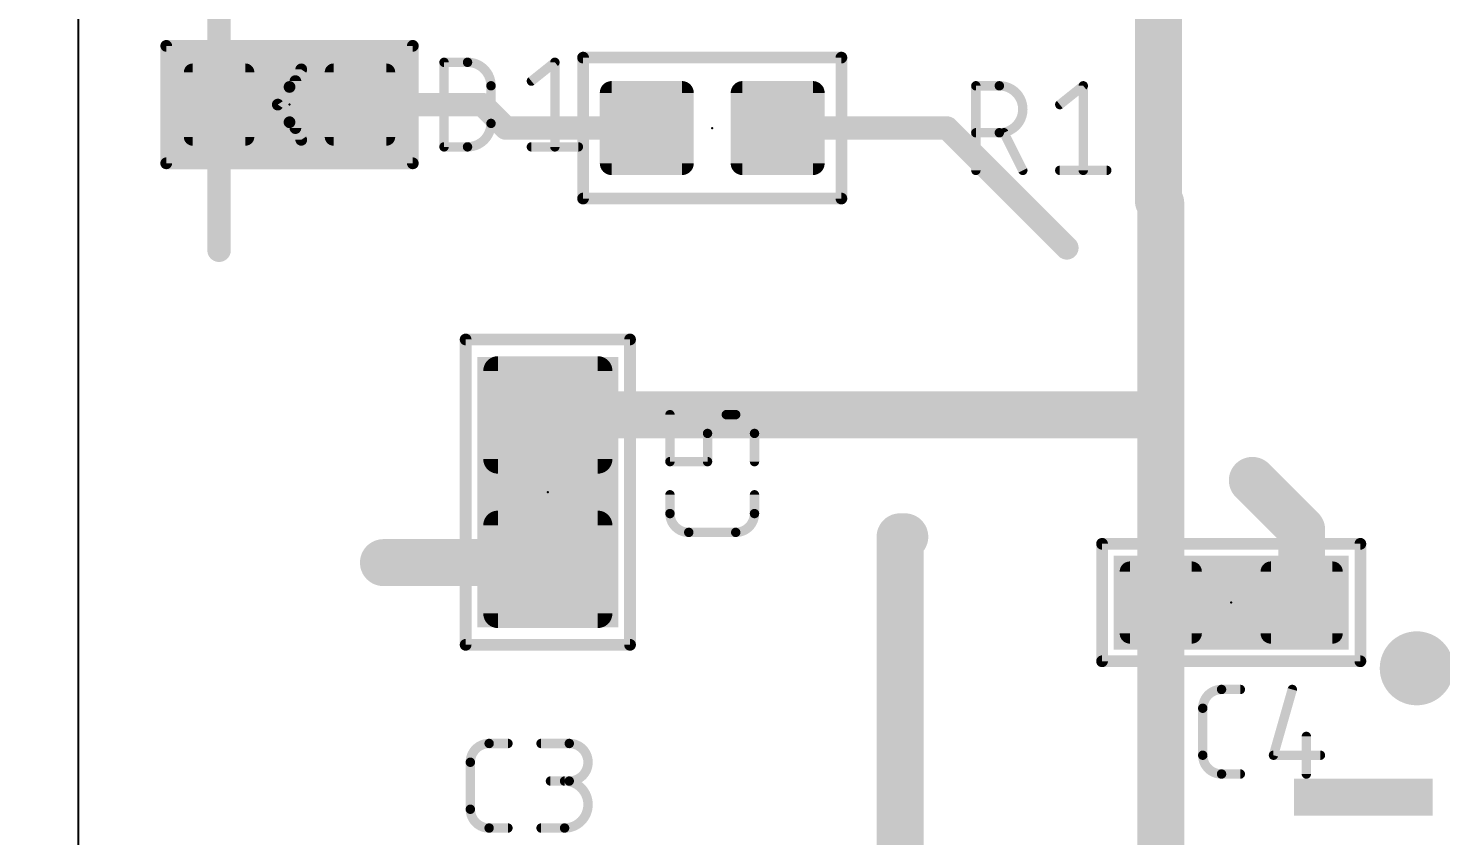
# Model space of a CAD drawing. Extents: x -12 to 108, y -5 to 75.
# Drawn here: x -0.54 to 14.74, y 13.81 to 22.54 of the extents above; entities that cross this region are included whole.
import ezdxf

# ---------------------------------------------------------------- set-up
doc = ezdxf.new("R2010")
doc.units = 0
doc.header["$MEASUREMENT"] = 0
doc.layers.get('0').update_dxf_attribs({"linetype": 'CONTINUOUS'})
doc.layers.get('Defpoints').update_dxf_attribs({"linetype": 'CONTINUOUS'})
for name, color, linetype in [('1', 12, 'CONTINUOUS'), ('20', 31, 'CONTINUOUS'), ('21', 41, 'CONTINUOUS'), ('23', 53, 'CONTINUOUS'), ('25', 253, 'CONTINUOUS'), ('39', 12, 'CONTINUOUS')]:
    doc.layers.add(name, color=color, linetype=linetype)
doc.dimstyles.new('Annotative', dxfattribs={"dimtxt": 0.18, "dimasz": 0.18, "dimexe": 0.18, "dimexo": 0.0625, "dimgap": 0.09, "dimtad": 0, "dimtih": 1, "dimtoh": 1, "dimdec": 4, "dimzin": 0, "dimdsep": 46, "dimtxsty": 'Standard', "dimcen": 0.09, "dimadec": 0, "dimazin": 0, "dimtfac": 1, "dimtdec": 4, "dimtofl": 0, "dimtmove": 0, "dimatfit": 3, "dimfxl": 1, "dimtolj": 1, "dimtzin": 0, "dimarcsym": 0})

# ---------------------------------------------------------------- blocks, each defined once
blk = doc.blocks.new('RECT')
blk.add_solid([(-0.5, -0.5), (0.5, -0.5), (-0.5, 0.5), (0.5, 0.5)])
blk = doc.blocks.new('RECT142240X142240R25')
at = {"const_width": 0.1111}
blk.add_lwpolyline([(0.3889, -0.3334), (0.3889, 0.3334, 0.4142), (0.3334, 0.3889), (-0.3334, 0.3889, 0.4142), (-0.3889, 0.3334), (-0.3889, -0.3334, 0.4142), (-0.3334, -0.3889), (0.3334, -0.3889, 0.4142)], format="xyb", close=True, dxfattribs=at)
blk.add_solid([(-0.3588, -0.3588), (0.3588, -0.3588), (-0.3588, 0.3588), (0.3588, 0.3588)])
blk = doc.blocks.new('RECT203200X223520R25')
at = {"const_width": 0.1588}
blk.add_lwpolyline([(0.5556, -0.5398), (0.5556, 0.5398, 0.4142), (0.4763, 0.6191), (-0.4763, 0.6191, 0.4142), (-0.5556, 0.5398), (-0.5556, -0.5398, 0.4142), (-0.4763, -0.6191), (0.4763, -0.6191, 0.4142)], format="xyb", close=True, dxfattribs=at)
blk.add_solid([(-0.5017, -0.5652), (0.5017, -0.5652), (-0.5017, 0.5652), (0.5017, 0.5652)])
blk = doc.blocks.new('RECT121920X142240R25')
at = {"const_width": 0.0953}
blk.add_lwpolyline([(0.3334, -0.3493), (0.3334, 0.3493, 0.4142), (0.2858, 0.3969), (-0.2858, 0.3969, 0.4142), (-0.3334, 0.3493), (-0.3334, -0.3493, 0.4142), (-0.2858, -0.3969), (0.2858, -0.3969, 0.4142)], format="xyb", close=True, dxfattribs=at)
blk.add_solid([(-0.3096, -0.3731), (0.3096, -0.3731), (-0.3096, 0.3731), (0.3096, 0.3731)])
blk = doc.blocks.new('RECT162560X162560R25')
at = {"const_width": 0.127}
blk.add_lwpolyline([(0.4445, -0.381), (0.4445, 0.381, 0.4142), (0.381, 0.4445), (-0.381, 0.4445, 0.4142), (-0.4445, 0.381), (-0.4445, -0.381, 0.4142), (-0.381, -0.4445), (0.381, -0.4445, 0.4142)], format="xyb", close=True, dxfattribs=at)
blk.add_solid([(-0.4064, -0.4064), (0.4064, -0.4064), (-0.4064, 0.4064), (0.4064, 0.4064)])
blk = doc.blocks.new('*D369')
at = {"layer": '21', "color": 0, "linetype": 'Continuous', "lineweight": -2, "transparency": 16777216}
for p, q in [((-0.063, 66.091), (-7.156, 66.091)), ((-6.976, 64.091), (-6.976, 34.136)), ((-6.976, 2), (-6.976, 31.956)), ((-0.063, 0), (-7.156, 0))]:
    blk.add_line(p, q, dxfattribs=at)
at = {"layer": '21', "color": 0, "linetype": 'Continuous', "transparency": 16777216}
for points in [[(-7.31, 64.091), (-6.643, 64.091), (-6.976, 66.091)], [(-7.31, 2), (-6.643, 2), (-6.976, 0)]]:
    blk.add_solid(points, dxfattribs=at)
at = {"layer": 'Defpoints', "color": 0, "linetype": 'Continuous', "transparency": 16777216}
for p in [(0, 66.091), (0, 0), (-6.976, 0)]:
    blk.add_point(p, dxfattribs=at)
at = {"layer": '21', "color": 0, "linetype": 'Continuous', "transparency": 16777216, "insert": (-6.976, 33.045), "char_height": 2, "attachment_point": 5}
blk.add_mtext('\\A1;66.0910', dxfattribs=at)

msp = doc.modelspace()

# ---------------------------------------------------------------- linework, layer by layer
at = {"layer": '1'}
for points, const_width in [([(11.684, 20.6756), (11.684, 28.8036)], 0.508), ([(1.524, 21.717), (1.524, 23.495)], 0.254), ([(1.524, 21.717), (1.524, 20.1422)], 0.254), ([(4.3721, 21.717), (3.048, 21.717)], 0.254), ([(4.6261, 21.463), (4.3721, 21.717)], 0.254), ([(6.1501, 21.463), (4.6261, 21.463)], 0.254), ([(9.398, 21.463), (7.5659, 21.463)], 0.254), ([(10.6934, 20.1676), (9.398, 21.463)], 0.254), ([(11.7094, 20.6502), (11.684, 20.6756)], 0.508), ([(11.7094, 18.288), (11.7094, 20.6502)], 0.508), ([(5.08, 18.3609), (11.6365, 18.3609)], 0.508), ([(11.6365, 18.3609), (11.7094, 18.288)], 0.508), ([(11.7094, 16.3322), (11.7094, 18.288)], 0.508), ([(12.7, 17.653), (13.2334, 17.1196)], 0.508), ([(8.89, 12.827), (8.89, 17.0434)], 0.508), ([(8.89, 17.0434), (8.9408, 17.0434)], 0.508), ([(13.2334, 16.3322), (13.2334, 17.1196)], 0.508), ([(5.0071, 16.764), (3.302, 16.764)], 0.508), ([(5.08, 16.6911), (5.0071, 16.764)], 0.508), ([(11.7094, 12.7925), (11.7094, 16.3322)], 0.508)]:
    msp.add_lwpolyline(points, dxfattribs=dict(at, const_width=const_width))
for points, const_width in [([(1.5875, 21.717, 1), (1.4605, 21.717)], 0.127), ([(1.4605, 21.717, 1), (1.5875, 21.717)], 0.127), ([(3.048, 21.7805, 1), (3.048, 21.6535)], 0.127), ([(4.417, 21.7619, 1), (4.3272, 21.6721)], 0.127), ([(4.3721, 21.6535, 1), (4.3721, 21.7805)], 0.127), ([(4.6261, 21.5265, 1), (4.6261, 21.3995)], 0.127), ([(4.5812, 21.4181, 1), (4.671, 21.5079)], 0.127), ([(6.1501, 21.3995, 1), (6.1501, 21.5265)], 0.127), ([(7.5659, 21.5265, 1), (7.5659, 21.3995)], 0.127), ([(9.4429, 21.5079, 1), (9.3531, 21.4181)], 0.127), ([(9.398, 21.3995, 1), (9.398, 21.5265)], 0.127), ([(11.7738, 20.7654, 1), (11.5942, 20.5858)], 0.254), ([(11.557, 20.6756, 1), (11.811, 20.6756)], 0.254), ([(11.8364, 20.6502, 1), (11.5824, 20.6502)], 0.254), ([(11.6196, 20.5604, 1), (11.7992, 20.74)], 0.254), ([(1.4605, 20.1422, 1), (1.5875, 20.1422)], 0.127), ([(10.6485, 20.1227, 1), (10.7383, 20.2125)], 0.127), ([(5.08, 18.4879, 1), (5.08, 18.2339)], 0.254), ([(11.7263, 18.4507, 1), (11.5467, 18.2711)], 0.254), ([(11.8364, 18.288, 1), (11.5824, 18.288)], 0.254), ([(11.6196, 18.1982, 1), (11.7992, 18.3778)], 0.254), ([(11.6365, 18.2339, 1), (11.6365, 18.4879)], 0.254), ([(11.5824, 18.288, 1), (11.8364, 18.288)], 0.254), ([(12.7898, 17.7428, 1), (12.6102, 17.5632)], 0.254), ([(9.017, 17.0434, 1), (8.763, 17.0434)], 0.254), ([(8.89, 17.1704, 1), (8.89, 16.9164)], 0.254), ([(8.9408, 16.9164, 1), (8.9408, 17.1704)], 0.254), ([(13.3604, 17.1196, 1), (13.1064, 17.1196)], 0.254), ([(13.1436, 17.0298, 1), (13.3232, 17.2094)], 0.254), ([(3.302, 16.891, 1), (3.302, 16.637)], 0.254), ([(5.0969, 16.8538, 1), (4.9173, 16.6742)], 0.254), ([(5.0071, 16.637, 1), (5.0071, 16.891)], 0.254), ([(4.9902, 16.6013, 1), (5.1698, 16.7809)], 0.254), ([(11.8364, 16.3322, 1), (11.5824, 16.3322)], 0.254), ([(11.5824, 16.3322, 1), (11.8364, 16.3322)], 0.254), ([(13.1064, 16.3322, 1), (13.3604, 16.3322)], 0.254)]:
    msp.add_lwpolyline(points, format="xyb", dxfattribs=dict(at, const_width=const_width))
at = {"layer": '20'}
msp.add_line((0, 66.091), (0, 0), dxfattribs=at)
at = {"layer": '21'}
for points, const_width in [([(0.9843, 22.352, 1), (0.9207, 22.352)], 0.0635), ([(0.9525, 22.3837, 1), (0.9525, 22.3203)], 0.0635), ([(3.6513, 22.352, 1), (3.5878, 22.352)], 0.0635), ([(3.6195, 22.3203, 1), (3.6195, 22.3837)], 0.0635), ([(2.4448, 22.098, 1), (2.3813, 22.098)], 0.0635), ([(2.4394, 22.0804, 1), (2.3866, 22.1156)], 0.0635), ([(5.461, 22.2568, 1), (5.461, 22.1933)], 0.0635), ([(5.4928, 22.225, 1), (5.4293, 22.225)], 0.0635), ([(8.2868, 22.225, 1), (8.2233, 22.225)], 0.0635), ([(8.255, 22.1933, 1), (8.255, 22.2568)], 0.0635), ([(2.3813, 21.971, 1), (2.3177, 21.971)], 0.0635), ([(2.3178, 21.9075, 1), (2.2542, 21.9075)], 0.0635), ([(2.2596, 21.9251, 1), (2.3124, 21.8899)], 0.0635), ([(2.3124, 21.8899, 1), (2.2596, 21.9251)], 0.0635), ([(2.1854, 21.7346, 1), (2.1326, 21.6994)], 0.0635), ([(2.1326, 21.7346, 1), (2.1854, 21.6994)], 0.0635), ([(2.2542, 21.5265, 1), (2.3178, 21.5265)], 0.0635), ([(2.3124, 21.5441, 1), (2.2596, 21.5089)], 0.0635), ([(2.2596, 21.5089, 1), (2.3124, 21.5441)], 0.0635), ([(2.3177, 21.463, 1), (2.3813, 21.463)], 0.0635), ([(2.3813, 21.336, 1), (2.4448, 21.336)], 0.0635), ([(2.3866, 21.3184, 1), (2.4394, 21.3536)], 0.0635), ([(0.9207, 21.082, 1), (0.9843, 21.082)], 0.0635), ([(0.9525, 21.1137, 1), (0.9525, 21.0503)], 0.0635), ([(3.5878, 21.082, 1), (3.6513, 21.082)], 0.0635), ([(3.6195, 21.0503, 1), (3.6195, 21.1137)], 0.0635), ([(5.461, 20.7327, 1), (5.461, 20.6693)], 0.0635), ([(5.4293, 20.701, 1), (5.4928, 20.701)], 0.0635), ([(8.2233, 20.701, 1), (8.2868, 20.701)], 0.0635), ([(8.255, 20.6693, 1), (8.255, 20.7327)], 0.0635), ([(4.2227, 19.177, 1), (4.1593, 19.177)], 0.0635), ([(4.191, 19.2087, 1), (4.191, 19.1453)], 0.0635), ([(6.0008, 19.177, 1), (5.9373, 19.177)], 0.0635), ([(5.969, 19.1453, 1), (5.969, 19.2087)], 0.0635), ([(11.0744, 16.999, 1), (11.0744, 16.9355)], 0.0635), ([(11.1062, 16.9672, 1), (11.0427, 16.9672)], 0.0635), ([(13.9002, 16.9672, 1), (13.8367, 16.9672)], 0.0635), ([(13.8684, 16.9355, 1), (13.8684, 16.999)], 0.0635), ([(4.191, 15.9068, 1), (4.191, 15.8432)], 0.0635), ([(4.1593, 15.875, 1), (4.2227, 15.875)], 0.0635), ([(5.9373, 15.875, 1), (6.0008, 15.875)], 0.0635), ([(5.969, 15.8432, 1), (5.969, 15.9068)], 0.0635), ([(14.478, 15.421, 1), (14.478, 15.821, 1), (14.478, 15.421)], 0.4), ([(11.0744, 15.729, 1), (11.0744, 15.6654)], 0.0635), ([(13.8684, 15.6654, 1), (13.8684, 15.729)], 0.0635), ([(11.0427, 15.6972, 1), (11.1062, 15.6972)], 0.0635), ([(13.8367, 15.6972, 1), (13.9002, 15.6972)], 0.0635)]:
    msp.add_lwpolyline(points, format="xyb", dxfattribs=dict(at, const_width=const_width))
at = {"layer": '21', "const_width": 0.127}
for points in [[(0.9525, 21.082), (0.9525, 22.352)], [(0.9525, 22.352), (3.6195, 22.352)], [(3.6195, 22.352), (3.6195, 21.082)], [(2.413, 22.098), (2.286, 21.9075)], [(2.413, 21.336), (2.413, 22.098)], [(5.461, 22.225), (8.255, 22.225)], [(5.461, 20.701), (5.461, 22.225)], [(8.255, 22.225), (8.255, 20.701)], [(2.3495, 21.463), (2.3495, 21.971)], [(2.286, 21.9075), (2.159, 21.717)], [(2.286, 21.5265), (2.286, 21.9075)], [(2.159, 21.717), (2.286, 21.5265)], [(2.286, 21.5265), (2.413, 21.336)], [(3.6195, 21.082), (0.9525, 21.082)], [(8.255, 20.701), (5.461, 20.701)], [(4.191, 15.875), (4.191, 19.177)], [(4.191, 19.177), (5.969, 19.177)], [(5.969, 19.177), (5.969, 15.875)], [(11.0744, 15.6972), (11.0744, 16.9672)], [(11.0744, 16.9672), (13.8684, 16.9672)], [(13.8684, 16.9672), (13.8684, 15.6972)], [(5.969, 15.875), (4.191, 15.875)], [(13.8684, 15.6972), (11.0744, 15.6972)]]:
    msp.add_lwpolyline(points, dxfattribs=at)
at = {"layer": '23'}
for p in [(2.286, 21.717), (6.858, 21.463), (5.08, 17.526), (12.4714, 16.3322)]:
    msp.add_point(p, dxfattribs=at)
at = {"layer": '25', "const_width": 0.1016}
for points in [[(3.9573, 21.2598), (3.9573, 22.1742)], [(3.9573, 22.1742), (4.2113, 22.1742)], [(4.9022, 21.971), (5.1562, 22.1742)], [(5.1562, 22.1742), (5.1562, 21.2598)], [(4.4653, 21.9202), (4.4653, 21.5138)], [(9.7094, 21.0058), (9.7094, 21.9202)], [(9.7094, 21.9202), (9.9634, 21.9202)], [(10.6172, 21.717), (10.8712, 21.9202)], [(10.8712, 21.9202), (10.8712, 21.0058)], [(9.9634, 21.4122), (9.7094, 21.4122)], [(10.2174, 21.0058), (10.0142, 21.4122)], [(4.2113, 21.2598), (3.9573, 21.2598)], [(4.9022, 21.2598), (5.4102, 21.2598)], [(10.6172, 21.0058), (11.1252, 21.0058)], [(6.4008, 17.8562), (6.4008, 18.3642)], [(7.112, 18.3642), (7.0104, 18.3642)], [(6.8072, 18.161), (6.8072, 17.8562)], [(7.3152, 17.8562), (7.3152, 18.161)], [(6.8072, 17.8562), (6.4008, 17.8562)], [(6.4008, 17.2944), (6.4008, 17.4976)], [(7.3152, 17.4976), (7.3152, 17.2944)], [(7.112, 17.0912), (6.604, 17.0912)], [(12.3668, 15.3924), (12.57, 15.3924)], [(13.1318, 15.3924), (12.9286, 14.6812)], [(12.1636, 14.6812), (12.1636, 15.1892)], [(4.445, 14.8082), (4.6482, 14.8082)], [(5.0068, 14.8082), (5.3116, 14.8082)], [(13.2842, 14.8844), (13.2842, 14.478)], [(12.9286, 14.6812), (13.4366, 14.6812)], [(4.2418, 14.097), (4.2418, 14.605)], [(12.57, 14.478), (12.3668, 14.478)], [(5.3116, 14.4018), (5.1084, 14.4018)], [(4.6482, 13.8938), (4.445, 13.8938)], [(5.0068, 13.8938), (5.2608, 13.8938)]]:
    msp.add_lwpolyline(points, dxfattribs=at)
at = {"layer": '25'}
for points, const_width in [([(3.9827, 22.1742, 1), (3.9319, 22.1742)], 0.0508), ([(3.9573, 22.1996, 1), (3.9573, 22.1488)], 0.0508), ([(4.4653, 21.9202, 0.4142), (4.2113, 22.1742)], 0.1016), ([(4.2113, 22.1996, 1), (4.2113, 22.1488)], 0.0508), ([(4.2113, 22.1488, 1), (4.2113, 22.1996)], 0.0508), ([(5.1816, 22.1742, 1), (5.1308, 22.1742)], 0.0508), ([(5.1721, 22.1544, 1), (5.1403, 22.194)], 0.0508), ([(4.8863, 21.9908, 1), (4.9181, 21.9512)], 0.0508), ([(4.4907, 21.9202, 1), (4.4399, 21.9202)], 0.0508), ([(4.4399, 21.9202, 1), (4.4907, 21.9202)], 0.0508), ([(9.7348, 21.9202, 1), (9.684, 21.9202)], 0.0508), ([(9.7094, 21.9456, 1), (9.7094, 21.8948)], 0.0508), ([(9.9634, 21.4122, 1), (9.9634, 21.9202)], 0.1016), ([(9.9634, 21.9456, 1), (9.9634, 21.8948)], 0.0508), ([(9.9634, 21.8948, 1), (9.9634, 21.9456)], 0.0508), ([(10.8966, 21.9202, 1), (10.8458, 21.9202)], 0.0508), ([(10.8871, 21.9004, 1), (10.8553, 21.94)], 0.0508), ([(10.6013, 21.7368, 1), (10.6331, 21.6972)], 0.0508), ([(4.2113, 21.2598, 0.4142), (4.4653, 21.5138)], 0.1016), ([(4.4907, 21.5138, 1), (4.4399, 21.5138)], 0.0508), ([(4.4399, 21.5138, 1), (4.4907, 21.5138)], 0.0508), ([(9.7094, 21.4376, 1), (9.7094, 21.3868)], 0.0508), ([(9.9634, 21.4376, 1), (9.9634, 21.3868)], 0.0508), ([(9.9634, 21.3868, 1), (9.9634, 21.4376)], 0.0508), ([(10.0369, 21.4236, 1), (9.9915, 21.4008)], 0.0508), ([(3.9573, 21.2852, 1), (3.9573, 21.2344)], 0.0508), ([(3.9319, 21.2598, 1), (3.9827, 21.2598)], 0.0508), ([(4.2113, 21.2852, 1), (4.2113, 21.2344)], 0.0508), ([(4.2113, 21.2344, 1), (4.2113, 21.2852)], 0.0508), ([(4.9022, 21.2852, 1), (4.9022, 21.2344)], 0.0508), ([(5.1308, 21.2598, 1), (5.1816, 21.2598)], 0.0508), ([(5.4102, 21.2344, 1), (5.4102, 21.2852)], 0.0508), ([(9.684, 21.0058, 1), (9.7348, 21.0058)], 0.0508), ([(10.1947, 20.9944, 1), (10.2401, 21.0172)], 0.0508), ([(10.6172, 21.0312, 1), (10.6172, 20.9804)], 0.0508), ([(10.8458, 21.0058, 1), (10.8966, 21.0058)], 0.0508), ([(11.1252, 20.9804, 1), (11.1252, 21.0312)], 0.0508), ([(6.4262, 18.3642, 1), (6.3754, 18.3642)], 0.0508), ([(7.0104, 18.3642, 0.4142), (6.8072, 18.161)], 0.1016), ([(7.0104, 18.3896, 1), (7.0104, 18.3388)], 0.0508), ([(7.0104, 18.3388, 1), (7.0104, 18.3896)], 0.0508), ([(7.3152, 18.161, 0.4142), (7.112, 18.3642)], 0.1016), ([(7.112, 18.3896, 1), (7.112, 18.3388)], 0.0508), ([(7.112, 18.3388, 1), (7.112, 18.3896)], 0.0508), ([(6.8326, 18.161, 1), (6.7818, 18.161)], 0.0508), ([(6.7818, 18.161, 1), (6.8326, 18.161)], 0.0508), ([(7.3406, 18.161, 1), (7.2898, 18.161)], 0.0508), ([(7.2898, 18.161, 1), (7.3406, 18.161)], 0.0508), ([(6.4008, 17.8816, 1), (6.4008, 17.8308)], 0.0508), ([(6.3754, 17.8562, 1), (6.4262, 17.8562)], 0.0508), ([(6.7818, 17.8562, 1), (6.8326, 17.8562)], 0.0508), ([(6.8072, 17.8308, 1), (6.8072, 17.8816)], 0.0508), ([(7.2898, 17.8562, 1), (7.3406, 17.8562)], 0.0508), ([(6.4262, 17.4976, 1), (6.3754, 17.4976)], 0.0508), ([(7.3406, 17.4976, 1), (7.2898, 17.4976)], 0.0508), ([(6.4008, 17.2944, 0.4142), (6.604, 17.0912)], 0.1016), ([(6.4262, 17.2944, 1), (6.3754, 17.2944)], 0.0508), ([(6.3754, 17.2944, 1), (6.4262, 17.2944)], 0.0508), ([(7.112, 17.0912, 0.4142), (7.3152, 17.2944)], 0.1016), ([(7.3406, 17.2944, 1), (7.2898, 17.2944)], 0.0508), ([(7.2898, 17.2944, 1), (7.3406, 17.2944)], 0.0508), ([(6.604, 17.1166, 1), (6.604, 17.0658)], 0.0508), ([(6.604, 17.0658, 1), (6.604, 17.1166)], 0.0508), ([(7.112, 17.1166, 1), (7.112, 17.0658)], 0.0508), ([(7.112, 17.0658, 1), (7.112, 17.1166)], 0.0508), ([(12.3668, 15.3924, 0.4142), (12.1636, 15.1892)], 0.1016), ([(12.3668, 15.4178, 1), (12.3668, 15.367)], 0.0508), ([(12.3668, 15.367, 1), (12.3668, 15.4178)], 0.0508), ([(12.57, 15.367, 1), (12.57, 15.4178)], 0.0508), ([(13.1562, 15.3854, 1), (13.1074, 15.3994)], 0.0508), ([(12.189, 15.1892, 1), (12.1382, 15.1892)], 0.0508), ([(12.1382, 15.1892, 1), (12.189, 15.1892)], 0.0508), ([(4.445, 14.8082, 0.4142), (4.2418, 14.605)], 0.1016), ([(4.445, 14.8336, 1), (4.445, 14.7828)], 0.0508), ([(4.445, 14.7828, 1), (4.445, 14.8336)], 0.0508), ([(4.6482, 14.7828, 1), (4.6482, 14.8336)], 0.0508), ([(5.0068, 14.8336, 1), (5.0068, 14.7828)], 0.0508), ([(5.3116, 14.4018, 1), (5.3116, 14.8082)], 0.1016), ([(5.3116, 14.8336, 1), (5.3116, 14.7828)], 0.0508), ([(5.3116, 14.7828, 1), (5.3116, 14.8336)], 0.0508), ([(13.3096, 14.8844, 1), (13.2588, 14.8844)], 0.0508), ([(12.1636, 14.6812, 0.4142), (12.3668, 14.478)], 0.1016), ([(12.189, 14.6812, 1), (12.1382, 14.6812)], 0.0508), ([(12.1382, 14.6812, 1), (12.189, 14.6812)], 0.0508), ([(12.9286, 14.7066, 1), (12.9286, 14.6558)], 0.0508), ([(12.9042, 14.6882, 1), (12.953, 14.6742)], 0.0508), ([(13.4366, 14.6558, 1), (13.4366, 14.7066)], 0.0508), ([(4.2672, 14.605, 1), (4.2164, 14.605)], 0.0508), ([(4.2164, 14.605, 1), (4.2672, 14.605)], 0.0508), ([(12.3668, 14.5034, 1), (12.3668, 14.4526)], 0.0508), ([(12.3668, 14.4526, 1), (12.3668, 14.5034)], 0.0508), ([(12.57, 14.4526, 1), (12.57, 14.5034)], 0.0508), ([(5.1084, 14.4272, 1), (5.1084, 14.3764)], 0.0508), ([(5.2608, 13.8938, 1), (5.2608, 14.4018)], 0.1016), ([(5.2608, 14.4272, 1), (5.2608, 14.3764)], 0.0508), ([(5.3116, 14.4272, 1), (5.3116, 14.3764)], 0.0508), ([(5.3116, 14.3764, 1), (5.3116, 14.4272)], 0.0508), ([(13.2588, 14.478, 1), (13.3096, 14.478)], 0.0508), ([(4.2418, 14.097, 0.4142), (4.445, 13.8938)], 0.1016), ([(4.2672, 14.097, 1), (4.2164, 14.097)], 0.0508), ([(4.2164, 14.097, 1), (4.2672, 14.097)], 0.0508), ([(4.445, 13.9192, 1), (4.445, 13.8684)], 0.0508), ([(4.445, 13.8684, 1), (4.445, 13.9192)], 0.0508), ([(4.6482, 13.8684, 1), (4.6482, 13.9192)], 0.0508), ([(5.0068, 13.9192, 1), (5.0068, 13.8684)], 0.0508), ([(5.2608, 13.9192, 1), (5.2608, 13.8684)], 0.0508), ([(5.2608, 13.8684, 1), (5.2608, 13.9192)], 0.0508)]:
    msp.add_lwpolyline(points, format="xyb", dxfattribs=dict(at, const_width=const_width))

# ---------------------------------------------------------------- block references
at = {"layer": '1'}
for name, p, rotation in [('RECT121920X142240R25', (1.524, 21.717), 180), ('RECT121920X142240R25', (3.048, 21.717), 180), ('RECT203200X223520R25', (5.08, 18.3609), 270), ('RECT203200X223520R25', (5.08, 16.6911), 270), ('RECT142240X142240R25', (11.7094, 16.3322), 180), ('RECT142240X142240R25', (13.2334, 16.3322), 180)]:
    msp.add_blockref(name, p, dxfattribs=dict(at, rotation=rotation))
for p in [(6.1501, 21.463), (7.5659, 21.463)]:
    msp.add_blockref('RECT162560X162560R25', p, dxfattribs=at)
at = {"layer": '1', "xscale": 0.4, "yscale": 1.5, "rotation": 270}
msp.add_blockref('RECT', (13.901, 14.228), dxfattribs=at)
at = {"layer": '39'}
for p, xscale, yscale, rotation in [((2.286, 21.717), 2.54, 1.143, 180), ((5.08, 17.526), 2.921, 1.524, 270), ((12.4714, 16.3322), 2.54, 1.016, 180)]:
    msp.add_blockref('RECT', p, dxfattribs=dict(at, xscale=xscale, yscale=yscale, rotation=rotation))

# ---------------------------------------------------------------- dimensions: what is measured, and where the dimension line sits
at = {"layer": '21', "linetype": 'Continuous'}
dim = msp.add_linear_dim(base=(-6.97641, 0), p1=(0, 66.091), p2=(0, 0), angle=90, dimstyle='Annotative', override={"dimtxt": 2, "dimasz": 2}, dxfattribs=at)
dim.commit()
dim.dimension.update_dxf_attribs({"geometry": '*D369', "text_midpoint": (-6.97641, 33.0455)})

doc.saveas('drawing.dxf')
